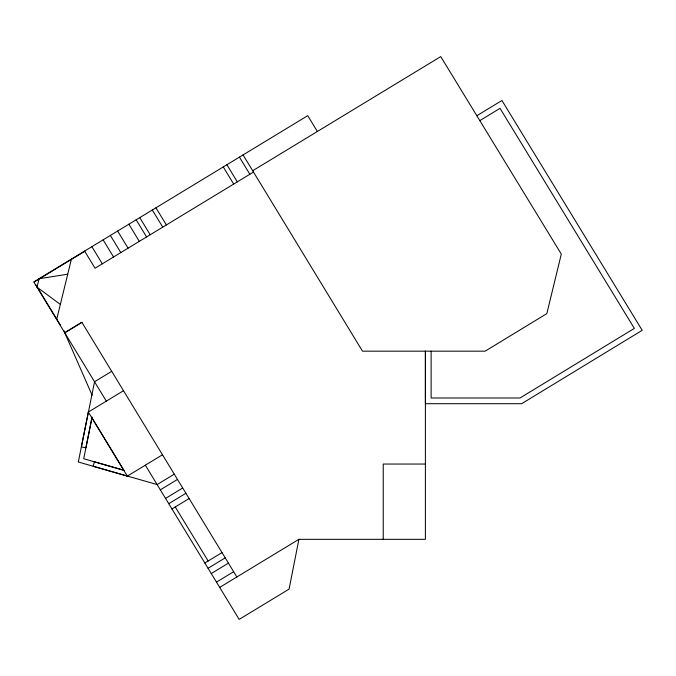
<?xml version="1.0" encoding="UTF-8"?>
<svg xmlns="http://www.w3.org/2000/svg" width="676" height="676" viewBox="0 0 676 676"><rect width="100%" height="100%" fill="white"/><g stroke="black" fill="none" stroke-linecap="round" stroke-linejoin="round"><path stroke-width="1.01" d="M431.119 351.174L431.119 397.987L520.03 397.987L634.341 328.401L500.02 108.329L479.842 120.615M476.867 115.731L501.93 100.479L642.2 330.31L521.635 403.707L425.398 403.707L425.398 351.174L425.398 539.33L298.893 539.33L289.091 589.1L239.169 619.402L145.332 465.198M123.497 390.711L88.328 412.056L81.373 446.878L85.911 447.791L92.054 417.058M56.666 319.503L71.419 259.094M182.571 488.08L165.544 498.415M34.163 282.019L84.753 251.311M252.689 170.741L440.744 56.598L561.3 254.083L546.842 313.605L485.131 351.174L362.497 351.174L243.064 154.922M253.492 172.059L95.046 268.22L84.618 251.083M64.685 332.685L81.847 322.266L236.853 576.983M92.113 395.207L64.786 332.837L81.897 322.359M111.709 371.335L94.547 381.746L78.315 462.004L157.119 484.574L174.281 474.155M124.587 470.521L94.446 461.809L93.161 466.254L127.316 476.124L162.485 454.779M160.33 489.847L177.484 479.428M168.755 503.688L185.908 493.269M171.957 508.96L189.119 498.55M204.853 563.007L222.015 552.596M208.064 568.279L225.218 557.869M211.267 573.552L228.429 563.142M216.481 582.12L233.642 571.71M219.692 587.393L298.893 539.33M67.727 274.194L39.081 278.723L37.011 287.199L60.35 304.403M425.398 464.049L383.233 464.049L383.233 539.33M317.365 131.482L307.741 115.664L33.8 281.934L106.335 401.13M239.431 157.119L249.858 174.256M226.891 164.733L237.318 181.869M223.266 166.938L233.693 184.075M155.945 207.794L166.372 224.931M152.311 209.999L162.739 227.136M139.771 217.613L150.199 234.749M136.146 219.81L146.574 236.946M128.879 224.221L139.315 241.357M117.641 231.04L128.068 248.176M110.382 235.451L120.81 252.587M103.124 239.853L113.551 256.99M91.877 246.681L102.313 263.817M175.261 506.958L208.157 561.012M35.786 284.68L60.603 325.469M88.328 412.056L127.316 476.124M64.186 330.851L64.786 332.837M91.978 417.819L83.706 458.734L123.877 470.234L91.978 417.819"/></g></svg>
